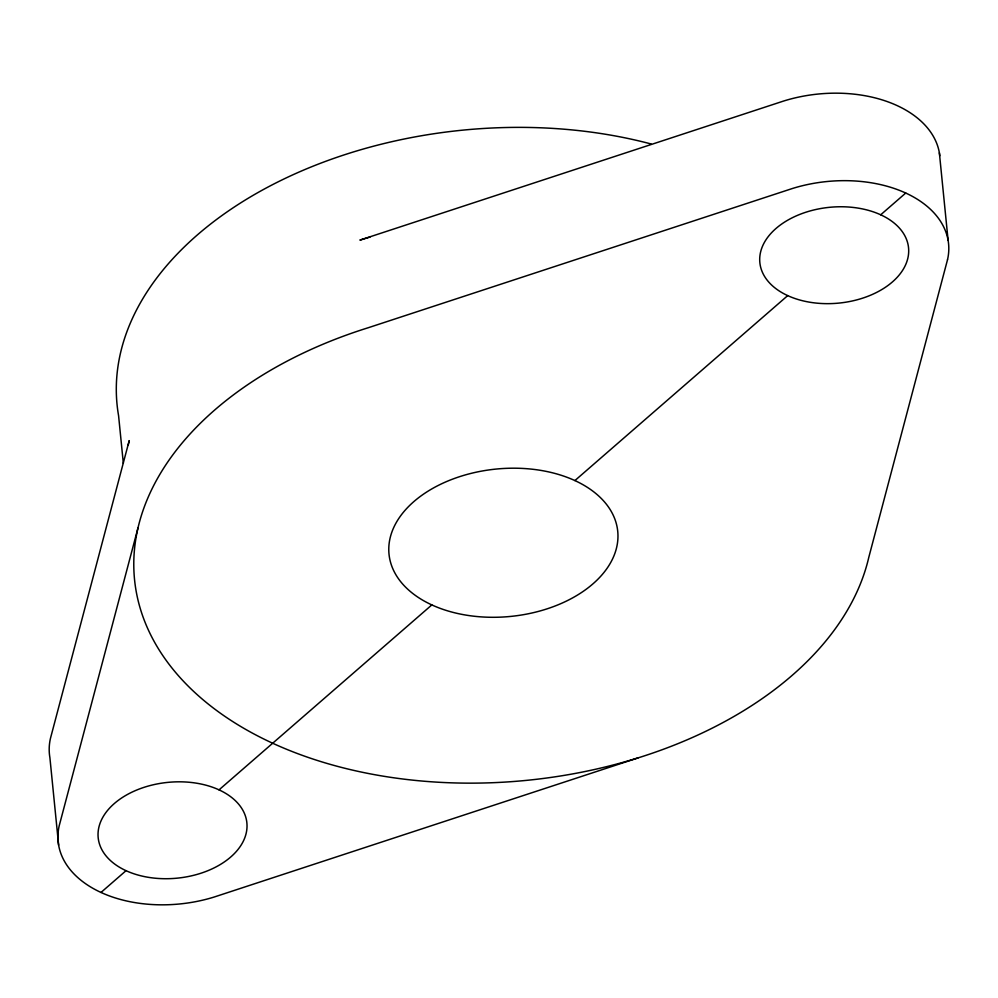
<?xml version="1.0" encoding="UTF-8"?>
<svg xmlns="http://www.w3.org/2000/svg" width="998" height="998" viewBox="0 0 998 998"><rect width="100%" height="100%" fill="white"/><g stroke="black" fill="none" stroke-linecap="round" stroke-linejoin="round"><path stroke-width="1.5" d="M137.949 528.104L59.219 825.733A114.932 74.039 -5.7 0 0 214.308 896.99L638.096 757.881M100.998 892.449L126.035 870.68A74.713 48.116 -5.7 0 0 246.182 833.23A74.713 48.116 -5.7 0 0 145.371 786.911A74.713 48.116 -5.7 0 0 126.035 870.68M219.024 789.867L431.835 604.913A114.932 74.039 -5.7 0 0 616.677 547.278A114.932 74.039 -5.7 0 0 461.587 476.034A114.932 74.039 -5.7 0 0 431.835 604.913M574.898 480.574L787.709 295.62A74.713 48.116 -5.7 0 0 907.856 258.158A74.713 48.116 -5.7 0 0 807.045 211.85A74.713 48.116 -5.7 0 0 787.709 295.62M880.698 214.795L905.735 193.038M939.368 152.856L948.1 240.331M123.34 463.322L118.587 415.742A370.67 238.759 -5.7 0 1 274.363 183.732A370.67 238.759 -5.7 0 1 651.108 143.974M58.633 845.144L49.9 757.669A114.932 74.039 -5.7 0 1 50.486 738.258L129.216 440.617A370.67 238.759 -5.7 0 0 128.231 445.17M370.058 237.062A370.67 238.759 -5.7 0 0 359.904 240.119L783.692 101.01A114.932 74.039 -5.7 0 1 939.792 155.788M947.514 259.742L868.784 557.383A370.67 238.759 -5.7 0 1 272.679 743.236A370.67 238.759 -5.7 0 1 368.636 327.606L792.424 188.497A114.932 74.039 -5.7 0 1 947.514 259.742"/></g></svg>
